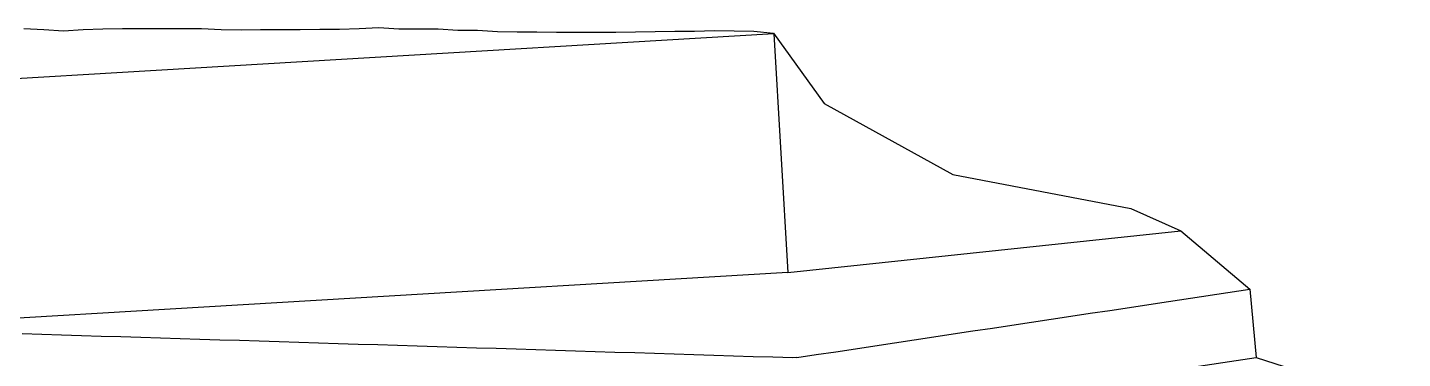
# Model space of a CAD drawing. Extents: x 115.113 to 115.1387, y -3.0991 to -3.0676.
# Drawn here: x 115.120221 to 115.122039, y -3.083898 to -3.08346 of the extents above; entities that cross this region are included whole.
import ezdxf

# ---------------------------------------------------------------- set-up
doc = ezdxf.new("R2010")
doc.units = 0
doc.header["$MEASUREMENT"] = 0
doc.layers.add('HRS_SMT2_R1', color=7, linetype='Continuous')

msp = doc.modelspace()

# ---------------------------------------------------------------- linework, layer by layer
at = {"layer": 'HRS_SMT2_R1', "color": 4}
for points in [[(115.1212078, -3.083468, 42.5217896), (115.1205839, -3.0835049, 36.2608948), (115.11996, -3.0835419, 30)], [(115.1212078, -3.083468, 42.5217896), (115.1212263, -3.0837839, 42.5217896)], [(115.1212263, -3.0837839, 42.5217896), (115.1217464, -3.0837285, 40)], [(115.1212263, -3.0837839, 42.5217896), (115.1206024, -3.0838208, 36.2608948), (115.1199785, -3.0838578, 30)]]:
    msp.add_polyline3d(points, dxfattribs=at)
at = {"layer": 'HRS_SMT2_R1', "color": 6}
msp.add_polyline3d([(115.1202161, -3.0834608, 39.8881874), (115.1202423, -3.0834624, 39.7956543), (115.1202685, -3.0834639, 39.7187691), (115.1202945, -3.0834624, 39.979641), (115.1203205, -3.0834615, 40.1655502), (115.1203466, -3.0834609, 40.3309135), (115.1203726, -3.0834607, 40.4356956), (115.1203987, -3.0834609, 40.5087471), (115.1204248, -3.0834611, 40.5720634), (115.1204509, -3.0834608, 40.7004433), (115.1204771, -3.0834624, 40.6099434), (115.1205032, -3.0834625, 40.6883545), (115.1205292, -3.083462, 40.8309898), (115.1205553, -3.0834621, 40.9190598), (115.1205814, -3.083462, 41.0212708), (115.1206075, -3.0834618, 41.1272812), (115.1206335, -3.0834616, 41.2438965), (115.1206596, -3.0834611, 41.3900833), (115.1206856, -3.0834595, 41.6509552), (115.1207118, -3.0834612, 41.5530128), (115.1207379, -3.0834615, 41.6164131), (115.1207639, -3.0834613, 41.7273674), (115.1207901, -3.0834631, 41.6139603), (115.1208162, -3.0834632, 41.6945305), (115.1208424, -3.0834649, 41.5920525), (115.1208685, -3.0834652, 41.6585655), (115.1208946, -3.0834654, 41.7222595), (115.1209207, -3.0834656, 41.7918701), (115.1209468, -3.0834657, 41.8725662), (115.1209729, -3.0834658, 41.9476128), (115.120999, -3.0834659, 42.0262985), (115.121025, -3.0834654, 42.1688385), (115.1210511, -3.083465, 42.3036537), (115.1210772, -3.0834646, 42.4419212), (115.1211032, -3.0834642, 42.5753632), (115.1211293, -3.0834637, 42.7226295), (115.1211554, -3.0834638, 42.7996178), (115.1211815, -3.0834642, 42.8493881), (115.1212077, -3.0834669, 42.6387215), (115.1212747, -3.08356, 42), (115.1214445, -3.0836541, 42), (115.1216803, -3.083699, 44), (115.1217464, -3.0837285, 40), (115.1218377, -3.083806, 30), (115.1218458, -3.0838963, 30), (115.1220395, -3.0839585, 20)], dxfattribs=at)
at = {"layer": 'HRS_SMT2_R1', "color": 3}
for points in [[(115.1212382, -3.0838965, 30), (115.1212641, -3.0838926, 30), (115.12129, -3.0838887, 30), (115.1213158, -3.0838848, 30), (115.1213417, -3.0838809, 30), (115.1213676, -3.083877, 30), (115.1213935, -3.083873, 30), (115.1214194, -3.0838691, 30), (115.1214453, -3.0838652, 30), (115.1214711, -3.0838613, 30), (115.121497, -3.0838574, 30), (115.1215229, -3.0838535, 30), (115.1215488, -3.0838496, 30), (115.1215747, -3.0838457, 30), (115.1216006, -3.0838418, 30), (115.1216265, -3.0838379, 30), (115.1216523, -3.083834, 30), (115.1216782, -3.0838301, 30), (115.1217041, -3.0838262, 30), (115.12173, -3.0838223, 30), (115.1218377, -3.083806, 30)], [(115.1212382, -3.0838965, 30), (115.1212329, -3.0838969, 30), (115.1212068, -3.0838961, 30), (115.1211807, -3.0838953, 30), (115.1211545, -3.0838945, 30), (115.1211284, -3.0838937, 30), (115.1211023, -3.0838928, 30), (115.1210761, -3.083892, 30), (115.12105, -3.0838912, 30), (115.1210239, -3.0838904, 30), (115.1209977, -3.0838896, 30), (115.1209716, -3.0838888, 30), (115.1209455, -3.083888, 30), (115.1209193, -3.0838871, 30), (115.1208932, -3.0838863, 30), (115.1208671, -3.0838855, 30), (115.1208409, -3.0838847, 30), (115.1208148, -3.0838839, 30), (115.1207887, -3.0838831, 30), (115.1207625, -3.0838822, 30), (115.1207364, -3.0838814, 30), (115.1207103, -3.0838806, 30), (115.1206841, -3.0838798, 30), (115.120658, -3.083879, 30), (115.1206319, -3.0838782, 30), (115.1206057, -3.0838774, 30), (115.1205796, -3.0838765, 30), (115.1205535, -3.0838757, 30), (115.1205273, -3.0838749, 30), (115.1205012, -3.0838741, 30), (115.1204751, -3.0838733, 30), (115.1204489, -3.0838725, 30), (115.1204228, -3.0838717, 30), (115.1203967, -3.0838708, 30), (115.1203705, -3.08387, 30), (115.1203444, -3.0838692, 30), (115.1203183, -3.0838684, 30), (115.1202921, -3.0838676, 30), (115.120266, -3.0838668, 30), (115.1202399, -3.083866, 30), (115.1202137, -3.0838651, 30)]]:
    msp.add_polyline3d(points, dxfattribs=at)
at = {"layer": 'HRS_SMT2_R1', "color": 1}
msp.add_polyline3d([(115.1212515, -3.0839859, 30), (115.1212774, -3.083982, 30), (115.1213033, -3.0839781, 30), (115.1213292, -3.0839742, 30), (115.1213551, -3.0839703, 30), (115.121381, -3.0839664, 30), (115.1214068, -3.0839625, 30), (115.1214327, -3.0839586, 30), (115.1214586, -3.0839547, 30), (115.1214845, -3.0839508, 30), (115.1215104, -3.0839468, 30), (115.1215363, -3.0839429, 30), (115.1215621, -3.083939, 30), (115.121588, -3.0839351, 30), (115.1216139, -3.0839312, 30), (115.1216398, -3.0839273, 30), (115.1216657, -3.0839234, 30), (115.1216916, -3.0839195, 30), (115.1217175, -3.0839156, 30), (115.1217433, -3.0839117, 30), (115.1218458, -3.0838963, 30)], dxfattribs=at)

doc.saveas('drawing.dxf')
